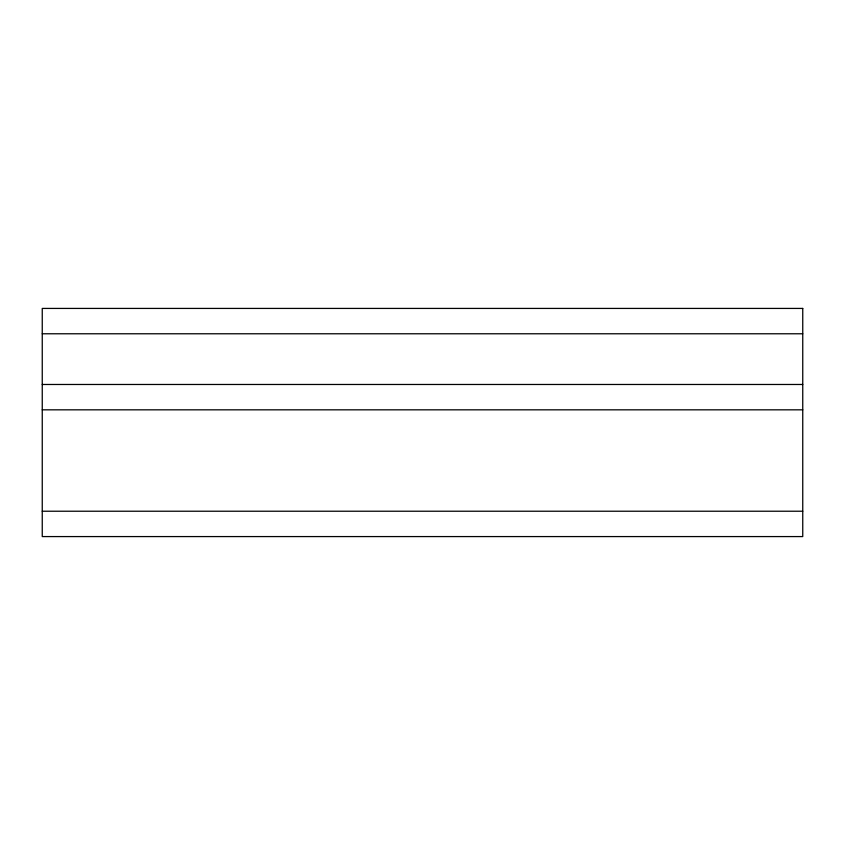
<?xml version="1.0" encoding="UTF-8"?>
<svg xmlns="http://www.w3.org/2000/svg" width="845" height="845" viewBox="0 0 845 845"><rect width="100%" height="100%" fill="white"/><g stroke="black" fill="none" stroke-linecap="round" stroke-linejoin="round"><path stroke-width="1.27" d="M42.25 333.775L802.75 333.775M42.25 384.475L802.75 384.475M42.25 409.825L802.75 409.825M42.25 511.225L802.75 511.225M802.75 308.425L42.25 308.425L42.25 536.575L802.75 536.575L802.75 308.425"/></g></svg>
